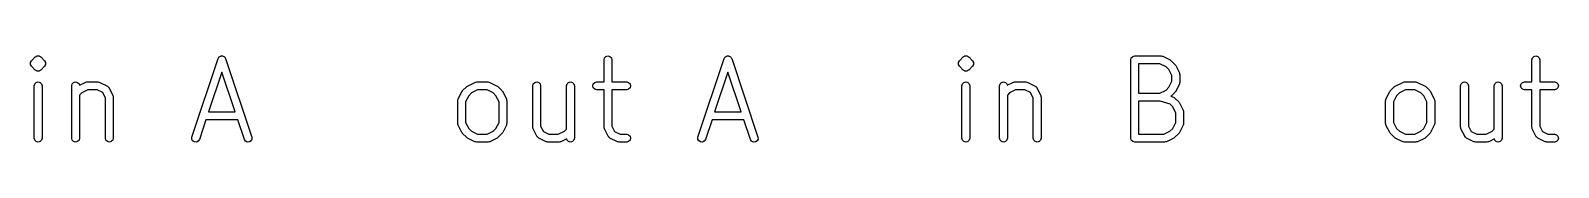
# Model space of a CAD drawing. Extents: x 85 to 202, y -110 to -85.
# Drawn here: x 84.8 to 143, y -87.9 to -84.6 of the extents above; entities that cross this region are included whole.
import ezdxf

# ---------------------------------------------------------------- set-up
doc = ezdxf.new("R2010")
doc.units = 0
doc.layers.add('BLACK', color=7, linetype='CONTINUOUS')

msp = doc.modelspace()

# ---------------------------------------------------------------- linework, layer by layer
at = {"layer": 'BLACK', "linetype": 'CONTINUOUS'}
for p, q in [((84.8265, -84.8212), (84.8654, -84.7539)), ((84.8265, -84.8988), (84.8265, -84.8212)), ((84.8654, -84.9661), (84.8265, -84.8988)), ((84.8654, -84.7539), (85.0082, -84.6111)), ((85.0082, -85.1089), (84.8654, -84.9661)), ((85.0082, -84.6111), (85.0253, -84.6012)), ((85.0253, -84.6012), (85.0393, -84.5872)), ((85.0393, -84.5872), (85.0584, -84.5821)), ((85.0584, -84.5821), (85.0755, -84.5723)), ((85.0755, -84.5723), (85.0952, -84.5723)), ((85.0952, -84.5723), (85.1143, -84.5671)), ((85.1143, -84.5671), (85.1334, -84.5723)), ((85.1334, -84.5723), (85.1531, -84.5723)), ((85.1531, -84.5723), (85.1702, -84.5821)), ((85.1702, -84.5821), (85.1893, -84.5872)), ((85.1893, -84.5872), (85.2032, -84.6012)), ((85.2032, -84.6012), (85.2204, -84.6111)), ((85.2204, -84.6111), (85.3632, -84.7539)), ((85.3632, -84.9661), (85.2204, -85.1089)), ((85.3632, -84.7539), (85.402, -84.8212)), ((85.402, -84.8988), (85.3632, -84.9661)), ((85.402, -84.8212), (85.402, -84.8988)), ((90.972, -87.6697), (91.972, -84.6697)), ((91.972, -84.6697), (91.9886, -84.6446)), ((91.9886, -84.6446), (92.0021, -84.6176)), ((92.0021, -84.6176), (92.0097, -84.6126)), ((92.0097, -84.6126), (92.0148, -84.6049)), ((92.0148, -84.6049), (92.0417, -84.5914)), ((92.0417, -84.5914), (92.0669, -84.5748)), ((92.0669, -84.5748), (92.076, -84.5743)), ((92.076, -84.5743), (92.0842, -84.5702)), ((92.0842, -84.5702), (92.1143, -84.572)), ((92.1143, -84.572), (92.1444, -84.5702)), ((92.1444, -84.5702), (92.1526, -84.5743)), ((92.1526, -84.5743), (92.1617, -84.5748)), ((92.1617, -84.5748), (92.1869, -84.5914)), ((92.1869, -84.5914), (92.2138, -84.6049)), ((92.2138, -84.6049), (92.2189, -84.6126)), ((92.2189, -84.6126), (92.2265, -84.6176)), ((92.2265, -84.6176), (92.24, -84.6446)), ((92.24, -84.6446), (92.2566, -84.6697)), ((92.2566, -84.6697), (93.2566, -87.6697)), ((106.673, -84.7171), (106.693, -84.6421)), ((106.673, -85.5671), (106.673, -84.7171)), ((106.693, -84.6421), (106.748, -84.5872)), ((106.748, -84.5872), (106.823, -84.5671)), ((106.823, -84.5671), (106.898, -84.5872)), ((106.898, -84.5872), (106.953, -84.6421)), ((106.953, -84.6421), (106.973, -84.7171)), ((106.973, -84.7171), (106.973, -85.5671)), ((110.252, -87.6697), (111.252, -84.6697)), ((111.252, -84.6697), (111.269, -84.6446)), ((111.269, -84.6446), (111.282, -84.6176)), ((111.282, -84.6176), (111.29, -84.6126)), ((111.29, -84.6126), (111.295, -84.6049)), ((111.295, -84.6049), (111.322, -84.5914)), ((111.322, -84.5914), (111.347, -84.5748)), ((111.347, -84.5748), (111.356, -84.5743)), ((111.356, -84.5743), (111.364, -84.5702)), ((111.364, -84.5702), (111.394, -84.572)), ((111.394, -84.572), (111.424, -84.5702)), ((111.424, -84.5702), (111.433, -84.5743)), ((111.433, -84.5743), (111.442, -84.5748)), ((111.442, -84.5748), (111.467, -84.5914)), ((111.467, -84.5914), (111.494, -84.6049)), ((111.494, -84.6049), (111.499, -84.6126)), ((111.499, -84.6126), (111.507, -84.6176)), ((111.507, -84.6176), (111.52, -84.6446)), ((111.52, -84.6446), (111.537, -84.6697)), ((111.537, -84.6697), (112.537, -87.6697)), ((120.172, -84.8212), (120.211, -84.7539)), ((120.172, -84.8988), (120.172, -84.8212)), ((120.211, -84.9661), (120.172, -84.8988)), ((120.211, -84.7539), (120.354, -84.6111)), ((120.354, -85.1089), (120.211, -84.9661)), ((120.354, -84.6111), (120.371, -84.6012)), ((120.371, -84.6012), (120.385, -84.5872)), ((120.385, -84.5872), (120.404, -84.5821)), ((120.404, -84.5821), (120.421, -84.5723)), ((120.421, -84.5723), (120.441, -84.5723)), ((120.441, -84.5723), (120.46, -84.5671)), ((120.46, -84.5671), (120.479, -84.5723)), ((120.479, -84.5723), (120.499, -84.5723)), ((120.499, -84.5723), (120.516, -84.5821)), ((120.516, -84.5821), (120.535, -84.5872)), ((120.535, -84.5872), (120.549, -84.6012)), ((120.549, -84.6012), (120.566, -84.6111)), ((120.566, -84.6111), (120.709, -84.7539)), ((120.709, -84.9661), (120.566, -85.1089)), ((120.709, -84.7539), (120.748, -84.8212)), ((120.748, -84.8988), (120.709, -84.9661)), ((120.748, -84.8212), (120.748, -84.8988)), ((126.739, -84.7171), (126.759, -84.6421)), ((126.739, -87.7171), (126.739, -84.7171)), ((126.759, -84.6421), (126.814, -84.5872)), ((126.814, -84.5872), (126.889, -84.5671)), ((126.889, -84.5671), (127.889, -84.5671)), ((127.039, -84.8671), (127.039, -85.9957)), ((127.853, -84.8671), (127.039, -84.8671)), ((128.085, -84.9833), (127.853, -84.8671)), ((127.889, -84.5671), (127.922, -84.5761)), ((127.922, -84.5761), (127.956, -84.583)), ((127.956, -84.583), (128.241, -84.7258)), ((128.241, -84.7258), (128.259, -84.7419)), ((128.259, -84.7419), (128.28, -84.7539)), ((128.28, -84.7539), (128.423, -84.8968)), ((128.423, -84.8968), (128.435, -84.9177)), ((128.435, -84.9177), (128.451, -84.9358)), ((128.451, -84.9358), (128.594, -85.2215)), ((142.019, -84.7171), (142.039, -84.6421)), ((142.019, -85.5671), (142.019, -84.7171)), ((142.039, -84.6421), (142.094, -84.5872)), ((142.094, -84.5872), (142.169, -84.5671)), ((142.169, -84.5671), (142.244, -84.5872)), ((142.244, -84.5872), (142.298, -84.6421)), ((142.298, -84.6421), (142.319, -84.7171)), ((142.319, -84.7171), (142.319, -85.5671)), ((85.0253, -85.1188), (85.0082, -85.1089)), ((85.0393, -85.1328), (85.0253, -85.1188)), ((85.0584, -85.1379), (85.0393, -85.1328)), ((85.0755, -85.1477), (85.0584, -85.1379)), ((85.0952, -85.1477), (85.0755, -85.1477)), ((85.1143, -85.1529), (85.0952, -85.1477)), ((85.1334, -85.1477), (85.1143, -85.1529)), ((85.1531, -85.1477), (85.1334, -85.1477)), ((85.1702, -85.1379), (85.1531, -85.1477)), ((85.1893, -85.1328), (85.1702, -85.1379)), ((85.2032, -85.1188), (85.1893, -85.1328)), ((85.2204, -85.1089), (85.2032, -85.1188)), ((92.1143, -85.1915), (91.6081, -86.71)), ((92.6205, -86.71), (92.1143, -85.1915)), ((111.394, -85.1915), (110.888, -86.71)), ((111.9, -86.71), (111.394, -85.1915)), ((120.371, -85.1188), (120.354, -85.1089)), ((120.385, -85.1328), (120.371, -85.1188)), ((120.404, -85.1379), (120.385, -85.1328)), ((120.421, -85.1477), (120.404, -85.1379)), ((120.441, -85.1477), (120.421, -85.1477)), ((120.46, -85.1529), (120.441, -85.1477)), ((120.479, -85.1477), (120.46, -85.1529)), ((120.499, -85.1477), (120.479, -85.1477)), ((120.516, -85.1379), (120.499, -85.1477)), ((120.535, -85.1328), (120.516, -85.1379)), ((120.549, -85.1188), (120.535, -85.1328)), ((120.566, -85.1089), (120.549, -85.1188)), ((128.194, -85.0917), (128.085, -84.9833)), ((128.31, -85.324), (128.194, -85.0917)), ((128.194, -85.7711), (128.31, -85.5389)), ((128.31, -85.5389), (128.31, -85.324)), ((128.594, -85.2215), (128.601, -85.2553)), ((128.601, -85.2553), (128.61, -85.2886)), ((128.61, -85.2886), (128.61, -85.5743)), ((84.9643, -85.7171), (84.9844, -85.6421)), ((84.9643, -87.7171), (84.9643, -85.7171)), ((84.9844, -85.6421), (85.0393, -85.5872)), ((85.0393, -85.5872), (85.1143, -85.5671)), ((85.1143, -85.5671), (85.1893, -85.5872)), ((85.1893, -85.5872), (85.2442, -85.6421)), ((85.2442, -85.6421), (85.2643, -85.7171)), ((85.2643, -85.7171), (85.2643, -87.7171)), ((86.3929, -85.7171), (86.413, -85.6421)), ((86.3929, -87.7171), (86.3929, -85.7171)), ((86.413, -85.6421), (86.4679, -85.5872)), ((86.4679, -85.5872), (86.5429, -85.5671)), ((86.5429, -85.5671), (86.6179, -85.5872)), ((86.6179, -85.5872), (86.6728, -85.6421)), ((86.6728, -85.6421), (86.6861, -85.6921)), ((86.6861, -85.6921), (86.9043, -85.583)), ((86.7746, -85.9833), (86.6929, -86.065)), ((86.6929, -86.065), (86.6929, -87.7171)), ((87.0068, -85.8671), (86.7746, -85.9833)), ((86.9043, -85.583), (86.9381, -85.5761)), ((86.9381, -85.5761), (86.9714, -85.5671)), ((86.9714, -85.5671), (87.4, -85.5671)), ((87.3646, -85.8671), (87.0068, -85.8671)), ((87.5739, -85.9718), (87.3646, -85.8671)), ((87.4, -85.5671), (87.4333, -85.5761)), ((87.4333, -85.5761), (87.4671, -85.583)), ((87.4671, -85.583), (87.7528, -85.7258)), ((87.6786, -86.1811), (87.5739, -85.9718)), ((87.7528, -85.7258), (87.7597, -85.7319)), ((87.7597, -85.7319), (87.7684, -85.7348)), ((87.7684, -85.7348), (87.7884, -85.7574)), ((87.7884, -85.7574), (87.8109, -85.7774)), ((87.8109, -85.7774), (87.8138, -85.7861)), ((87.8138, -85.7861), (87.8199, -85.7929)), ((87.8199, -85.7929), (87.9627, -86.0786)), ((87.9627, -86.0786), (87.9696, -86.1124)), ((87.9696, -86.1124), (87.9786, -86.1457)), ((101.117, -86.2215), (101.26, -85.9358)), ((101.26, -85.9358), (101.276, -85.9177)), ((101.276, -85.9177), (101.288, -85.8968)), ((101.288, -85.8968), (101.431, -85.7539)), ((101.518, -86.0917), (101.401, -86.324)), ((101.431, -85.7539), (101.452, -85.7419)), ((101.452, -85.7419), (101.47, -85.7258)), ((101.47, -85.7258), (101.756, -85.583)), ((101.626, -85.9833), (101.518, -86.0917)), ((101.858, -85.8671), (101.626, -85.9833)), ((101.756, -85.583), (101.79, -85.5761)), ((101.79, -85.5761), (101.823, -85.5671)), ((101.823, -85.5671), (102.251, -85.5671)), ((102.216, -85.8671), (101.858, -85.8671)), ((102.448, -85.9833), (102.216, -85.8671)), ((102.251, -85.5671), (102.285, -85.5761)), ((102.285, -85.5761), (102.319, -85.583)), ((102.319, -85.583), (102.604, -85.7258)), ((102.557, -86.0917), (102.448, -85.9833)), ((102.673, -86.324), (102.557, -86.0917)), ((102.604, -85.7258), (102.622, -85.7419)), ((102.622, -85.7419), (102.643, -85.7539)), ((102.643, -85.7539), (102.786, -85.8968)), ((102.786, -85.8968), (102.798, -85.9177)), ((102.798, -85.9177), (102.814, -85.9358)), ((102.814, -85.9358), (102.957, -86.2215)), ((103.959, -85.7171), (103.979, -85.6421)), ((103.959, -87.2886), (103.959, -85.7171)), ((103.979, -85.6421), (104.034, -85.5872)), ((104.034, -85.5872), (104.109, -85.5671)), ((104.109, -85.5671), (104.184, -85.5872)), ((104.184, -85.5872), (104.238, -85.6421)), ((104.238, -85.6421), (104.259, -85.7171)), ((104.259, -85.7171), (104.259, -87.2532)), ((105.244, -85.7171), (105.264, -85.6421)), ((105.244, -87.3693), (105.244, -85.7171)), ((105.264, -85.6421), (105.319, -85.5872)), ((105.319, -85.5872), (105.394, -85.5671)), ((105.394, -85.5671), (105.469, -85.5872)), ((105.469, -85.5872), (105.524, -85.6421)), ((105.524, -85.6421), (105.544, -85.7171)), ((105.544, -85.7171), (105.544, -87.7171)), ((106.244, -85.7171), (106.264, -85.6421)), ((106.264, -85.7921), (106.244, -85.7171)), ((106.264, -85.6421), (106.319, -85.5872)), ((106.319, -85.847), (106.264, -85.7921)), ((106.319, -85.5872), (106.394, -85.5671)), ((106.394, -85.8671), (106.319, -85.847)), ((106.394, -85.5671), (106.673, -85.5671)), ((106.673, -85.8671), (106.394, -85.8671)), ((106.673, -87.2886), (106.673, -85.8671)), ((106.973, -85.5671), (107.537, -85.5671)), ((107.537, -85.8671), (106.973, -85.8671)), ((106.973, -85.8671), (106.973, -87.2532)), ((107.537, -85.5671), (107.612, -85.5872)), ((107.612, -85.847), (107.537, -85.8671)), ((107.612, -85.5872), (107.667, -85.6421)), ((107.667, -85.7921), (107.612, -85.847)), ((107.667, -85.6421), (107.687, -85.7171)), ((107.687, -85.7171), (107.667, -85.7921)), ((120.31, -85.7171), (120.33, -85.6421)), ((120.31, -87.7171), (120.31, -85.7171)), ((120.33, -85.6421), (120.385, -85.5872)), ((120.385, -85.5872), (120.46, -85.5671)), ((120.46, -85.5671), (120.535, -85.5872)), ((120.535, -85.5872), (120.59, -85.6421)), ((120.59, -85.6421), (120.61, -85.7171)), ((120.61, -85.7171), (120.61, -87.7171)), ((121.739, -85.7171), (121.759, -85.6421)), ((121.739, -87.7171), (121.739, -85.7171)), ((121.759, -85.6421), (121.814, -85.5872)), ((121.814, -85.5872), (121.889, -85.5671)), ((121.889, -85.5671), (121.964, -85.5872)), ((121.964, -85.5872), (122.018, -85.6421)), ((122.018, -85.6421), (122.032, -85.6921)), ((122.032, -85.6921), (122.25, -85.583)), ((122.12, -85.9833), (122.039, -86.065)), ((122.039, -86.065), (122.039, -87.7171)), ((122.353, -85.8671), (122.12, -85.9833)), ((122.25, -85.583), (122.284, -85.5761)), ((122.284, -85.5761), (122.317, -85.5671)), ((122.317, -85.5671), (122.746, -85.5671)), ((122.71, -85.8671), (122.353, -85.8671)), ((122.92, -85.9718), (122.71, -85.8671)), ((122.746, -85.5671), (122.779, -85.5761)), ((122.779, -85.5761), (122.813, -85.583)), ((122.813, -85.583), (123.099, -85.7258)), ((123.024, -86.1811), (122.92, -85.9718)), ((123.099, -85.7258), (123.105, -85.7319)), ((123.105, -85.7319), (123.114, -85.7348)), ((123.114, -85.7348), (123.134, -85.7574)), ((123.134, -85.7574), (123.157, -85.7774)), ((123.157, -85.7774), (123.16, -85.7861)), ((123.16, -85.7861), (123.166, -85.7929)), ((123.166, -85.7929), (123.308, -86.0786)), ((123.308, -86.0786), (123.315, -86.1124)), ((123.315, -86.1124), (123.324, -86.1457)), ((127.039, -85.9957), (127.853, -85.9957)), ((127.853, -85.9957), (128.085, -85.8796)), ((128.085, -85.8796), (128.194, -85.7711)), ((128.28, -86.1089), (128.27, -86.1148)), ((128.27, -86.1148), (128.365, -86.1463)), ((128.423, -85.9661), (128.28, -86.1089)), ((128.435, -85.9452), (128.423, -85.9661)), ((128.451, -85.9271), (128.435, -85.9452)), ((128.594, -85.6414), (128.451, -85.9271)), ((128.601, -85.6076), (128.594, -85.6414)), ((128.61, -85.5743), (128.601, -85.6076)), ((136.463, -86.2215), (136.606, -85.9358)), ((136.606, -85.9358), (136.622, -85.9177)), ((136.622, -85.9177), (136.634, -85.8968)), ((136.634, -85.8968), (136.777, -85.7539)), ((136.863, -86.0917), (136.747, -86.324)), ((136.777, -85.7539), (136.798, -85.7419)), ((136.798, -85.7419), (136.816, -85.7258)), ((136.816, -85.7258), (137.101, -85.583)), ((136.972, -85.9833), (136.863, -86.0917)), ((137.204, -85.8671), (136.972, -85.9833)), ((137.101, -85.583), (137.135, -85.5761)), ((137.135, -85.5761), (137.169, -85.5671)), ((137.169, -85.5671), (137.597, -85.5671)), ((137.562, -85.8671), (137.204, -85.8671)), ((137.794, -85.9833), (137.562, -85.8671)), ((137.597, -85.5671), (137.63, -85.5761)), ((137.63, -85.5761), (137.664, -85.583)), ((137.664, -85.583), (137.95, -85.7258)), ((137.902, -86.0917), (137.794, -85.9833)), ((138.019, -86.324), (137.902, -86.0917)), ((137.95, -85.7258), (137.968, -85.7419)), ((137.968, -85.7419), (137.989, -85.7539)), ((137.989, -85.7539), (138.132, -85.8968)), ((138.132, -85.8968), (138.144, -85.9177)), ((138.144, -85.9177), (138.16, -85.9358)), ((138.16, -85.9358), (138.303, -86.2215)), ((139.304, -85.7171), (139.324, -85.6421)), ((139.304, -87.2886), (139.304, -85.7171)), ((139.324, -85.6421), (139.379, -85.5872)), ((139.379, -85.5872), (139.454, -85.5671)), ((139.454, -85.5671), (139.529, -85.5872)), ((139.529, -85.5872), (139.584, -85.6421)), ((139.584, -85.6421), (139.604, -85.7171)), ((139.604, -85.7171), (139.604, -87.2532)), ((140.59, -85.7171), (140.61, -85.6421)), ((140.59, -87.3693), (140.59, -85.7171)), ((140.61, -85.6421), (140.665, -85.5872)), ((140.665, -85.5872), (140.74, -85.5671)), ((140.74, -85.5671), (140.815, -85.5872)), ((140.815, -85.5872), (140.87, -85.6421)), ((140.87, -85.6421), (140.89, -85.7171)), ((140.89, -85.7171), (140.89, -87.7171)), ((141.59, -85.7171), (141.61, -85.6421)), ((141.61, -85.7921), (141.59, -85.7171)), ((141.61, -85.6421), (141.665, -85.5872)), ((141.665, -85.847), (141.61, -85.7921)), ((141.665, -85.5872), (141.74, -85.5671)), ((141.74, -85.8671), (141.665, -85.847)), ((141.74, -85.5671), (142.019, -85.5671)), ((142.019, -85.8671), (141.74, -85.8671)), ((142.019, -87.2886), (142.019, -85.8671)), ((142.319, -85.5671), (142.883, -85.5671)), ((142.883, -85.8671), (142.319, -85.8671)), ((142.319, -85.8671), (142.319, -87.2532)), ((142.883, -85.5671), (142.958, -85.5872)), ((142.958, -85.847), (142.883, -85.8671)), ((142.958, -85.5872), (143.013, -85.6421)), ((143.013, -85.7921), (142.958, -85.847)), ((143.013, -85.6421), (143.033, -85.7171)), ((143.033, -85.7171), (143.013, -85.7921)), ((87.6786, -87.7171), (87.6786, -86.1811)), ((87.9786, -86.1457), (87.9786, -87.7171)), ((91.6081, -86.71), (92.6205, -86.71)), ((101.101, -86.2886), (101.11, -86.2553)), ((101.101, -87.1457), (101.101, -86.2886)), ((101.11, -86.2553), (101.117, -86.2215)), ((101.401, -86.324), (101.401, -87.1103)), ((102.673, -87.1103), (102.673, -86.324)), ((102.957, -86.2215), (102.964, -86.2553)), ((102.964, -86.2553), (102.973, -86.2886)), ((102.973, -86.2886), (102.973, -87.1457)), ((110.888, -86.71), (111.9, -86.71)), ((123.024, -87.7171), (123.024, -86.1811)), ((123.324, -86.1457), (123.324, -87.7171)), ((127.039, -86.2957), (127.039, -87.5671)), ((127.864, -86.2957), (127.039, -86.2957)), ((128.236, -86.4197), (127.864, -86.2957)), ((128.337, -86.5203), (128.236, -86.4197)), ((128.453, -86.7526), (128.337, -86.5203)), ((128.365, -86.1463), (128.393, -86.1653)), ((128.393, -86.1653), (128.423, -86.1825)), ((128.423, -86.1825), (128.566, -86.3254)), ((128.566, -86.3254), (128.578, -86.3463)), ((128.578, -86.3463), (128.594, -86.3643)), ((128.594, -86.3643), (128.737, -86.6501)), ((128.737, -86.6501), (128.744, -86.6838)), ((128.744, -86.6838), (128.753, -86.7171)), ((128.753, -86.7171), (128.753, -87.1457)), ((136.447, -86.2886), (136.456, -86.2553)), ((136.447, -87.1457), (136.447, -86.2886)), ((136.456, -86.2553), (136.463, -86.2215)), ((136.747, -86.324), (136.747, -87.1103)), ((138.019, -87.1103), (138.019, -86.324)), ((138.303, -86.2215), (138.31, -86.2553)), ((138.31, -86.2553), (138.319, -86.2886)), ((138.319, -86.2886), (138.319, -87.1457)), ((91.5081, -87.01), (91.2566, -87.7646)), ((92.7205, -87.01), (91.5081, -87.01)), ((92.972, -87.7646), (92.7205, -87.01)), ((101.11, -87.179), (101.101, -87.1457)), ((101.117, -87.2128), (101.11, -87.179)), ((101.26, -87.4985), (101.117, -87.2128)), ((101.401, -87.1103), (101.518, -87.3426)), ((102.557, -87.3426), (102.673, -87.1103)), ((102.957, -87.2128), (102.814, -87.4985)), ((102.964, -87.179), (102.957, -87.2128)), ((102.973, -87.1457), (102.964, -87.179)), ((103.967, -87.3219), (103.959, -87.2886)), ((104.259, -87.2532), (104.363, -87.4625)), ((106.682, -87.3219), (106.673, -87.2886)), ((106.973, -87.2532), (107.078, -87.4625)), ((110.788, -87.01), (110.537, -87.7646)), ((112, -87.01), (110.788, -87.01)), ((112.252, -87.7646), (112, -87.01)), ((128.337, -87.3426), (128.453, -87.1103)), ((128.453, -87.1103), (128.453, -86.7526)), ((128.737, -87.2128), (128.594, -87.4985)), ((128.744, -87.179), (128.737, -87.2128)), ((128.753, -87.1457), (128.744, -87.179)), ((136.456, -87.179), (136.447, -87.1457)), ((136.463, -87.2128), (136.456, -87.179)), ((136.606, -87.4985), (136.463, -87.2128)), ((136.747, -87.1103), (136.863, -87.3426)), ((137.902, -87.3426), (138.019, -87.1103)), ((138.303, -87.2128), (138.16, -87.4985)), ((138.31, -87.179), (138.303, -87.2128)), ((138.319, -87.1457), (138.31, -87.179)), ((139.313, -87.3219), (139.304, -87.2886)), ((139.604, -87.2532), (139.709, -87.4625)), ((142.027, -87.3219), (142.019, -87.2886)), ((142.319, -87.2532), (142.423, -87.4625)), ((84.9844, -87.7921), (84.9643, -87.7171)), ((85.0393, -87.847), (84.9844, -87.7921)), ((85.1143, -87.8671), (85.0393, -87.847)), ((85.1893, -87.847), (85.1143, -87.8671)), ((85.2442, -87.7921), (85.1893, -87.847)), ((85.2643, -87.7171), (85.2442, -87.7921)), ((86.413, -87.7921), (86.3929, -87.7171)), ((86.4679, -87.847), (86.413, -87.7921)), ((86.5429, -87.8671), (86.4679, -87.847)), ((86.6179, -87.847), (86.5429, -87.8671)), ((86.6728, -87.7921), (86.6179, -87.847)), ((86.6929, -87.7171), (86.6728, -87.7921)), ((87.6987, -87.7921), (87.6786, -87.7171)), ((87.7536, -87.847), (87.6987, -87.7921)), ((87.8286, -87.8671), (87.7536, -87.847)), ((87.9036, -87.847), (87.8286, -87.8671)), ((87.9585, -87.7921), (87.9036, -87.847)), ((87.9786, -87.7171), (87.9585, -87.7921)), ((90.9673, -87.7472), (90.972, -87.6697)), ((91.0021, -87.8167), (90.9673, -87.7472)), ((91.0669, -87.8594), (91.0021, -87.8167)), ((91.1444, -87.8641), (91.0669, -87.8594)), ((91.2138, -87.8294), (91.1444, -87.8641)), ((91.2566, -87.7646), (91.2138, -87.8294)), ((93.0148, -87.8294), (92.972, -87.7646)), ((93.0842, -87.8641), (93.0148, -87.8294)), ((93.1617, -87.8594), (93.0842, -87.8641)), ((93.2265, -87.8167), (93.1617, -87.8594)), ((93.2612, -87.7472), (93.2265, -87.8167)), ((93.2566, -87.6697), (93.2612, -87.7472)), ((101.276, -87.5166), (101.26, -87.4985)), ((101.288, -87.5375), (101.276, -87.5166)), ((101.431, -87.6804), (101.288, -87.5375)), ((101.452, -87.6924), (101.431, -87.6804)), ((101.47, -87.7084), (101.452, -87.6924)), ((101.756, -87.8513), (101.47, -87.7084)), ((101.518, -87.3426), (101.626, -87.451)), ((101.626, -87.451), (101.858, -87.5671)), ((101.79, -87.8582), (101.756, -87.8513)), ((101.823, -87.8671), (101.79, -87.8582)), ((102.251, -87.8671), (101.823, -87.8671)), ((101.858, -87.5671), (102.216, -87.5671)), ((102.216, -87.5671), (102.448, -87.451)), ((102.285, -87.8582), (102.251, -87.8671)), ((102.319, -87.8513), (102.285, -87.8582)), ((102.604, -87.7084), (102.319, -87.8513)), ((102.448, -87.451), (102.557, -87.3426)), ((102.622, -87.6924), (102.604, -87.7084)), ((102.643, -87.6804), (102.622, -87.6924)), ((102.786, -87.5375), (102.643, -87.6804)), ((102.798, -87.5166), (102.786, -87.5375)), ((102.814, -87.4985), (102.798, -87.5166)), ((103.974, -87.3557), (103.967, -87.3219)), ((104.117, -87.6414), (103.974, -87.3557)), ((104.123, -87.6482), (104.117, -87.6414)), ((104.126, -87.6569), (104.123, -87.6482)), ((104.149, -87.6769), (104.126, -87.6569)), ((104.169, -87.6995), (104.149, -87.6769)), ((104.177, -87.7024), (104.169, -87.6995)), ((104.184, -87.7084), (104.177, -87.7024)), ((104.47, -87.8513), (104.184, -87.7084)), ((104.363, -87.4625), (104.573, -87.5671)), ((104.504, -87.8582), (104.47, -87.8513)), ((104.537, -87.8671), (104.504, -87.8582)), ((104.966, -87.8671), (104.537, -87.8671)), ((104.573, -87.5671), (104.93, -87.5671)), ((104.93, -87.5671), (105.163, -87.451)), ((104.999, -87.8582), (104.966, -87.8671)), ((105.033, -87.8513), (104.999, -87.8582)), ((105.251, -87.7422), (105.033, -87.8513)), ((105.163, -87.451), (105.244, -87.3693)), ((105.264, -87.7921), (105.251, -87.7422)), ((105.319, -87.847), (105.264, -87.7921)), ((105.394, -87.8671), (105.319, -87.847)), ((105.469, -87.847), (105.394, -87.8671)), ((105.524, -87.7921), (105.469, -87.847)), ((105.544, -87.7171), (105.524, -87.7921)), ((106.689, -87.3557), (106.682, -87.3219)), ((106.832, -87.6414), (106.689, -87.3557)), ((106.838, -87.6482), (106.832, -87.6414)), ((106.841, -87.6569), (106.838, -87.6482)), ((106.863, -87.6769), (106.841, -87.6569)), ((106.883, -87.6995), (106.863, -87.6769)), ((106.892, -87.7024), (106.883, -87.6995)), ((106.899, -87.7084), (106.892, -87.7024)), ((107.184, -87.8513), (106.899, -87.7084)), ((107.078, -87.4625), (107.287, -87.5671)), ((107.218, -87.8582), (107.184, -87.8513)), ((107.251, -87.8671), (107.218, -87.8582)), ((107.537, -87.8671), (107.251, -87.8671)), ((107.287, -87.5671), (107.537, -87.5671)), ((107.537, -87.5671), (107.612, -87.5872)), ((107.612, -87.847), (107.537, -87.8671)), ((107.612, -87.5872), (107.667, -87.6421)), ((107.667, -87.7921), (107.612, -87.847)), ((107.667, -87.6421), (107.687, -87.7171)), ((107.687, -87.7171), (107.667, -87.7921)), ((110.247, -87.7472), (110.252, -87.6697)), ((110.282, -87.8167), (110.247, -87.7472)), ((110.347, -87.8594), (110.282, -87.8167)), ((110.424, -87.8641), (110.347, -87.8594)), ((110.494, -87.8294), (110.424, -87.8641)), ((110.537, -87.7646), (110.494, -87.8294)), ((112.295, -87.8294), (112.252, -87.7646)), ((112.364, -87.8641), (112.295, -87.8294)), ((112.442, -87.8594), (112.364, -87.8641)), ((112.507, -87.8167), (112.442, -87.8594)), ((112.541, -87.7472), (112.507, -87.8167)), ((112.537, -87.6697), (112.541, -87.7472)), ((120.33, -87.7921), (120.31, -87.7171)), ((120.385, -87.847), (120.33, -87.7921)), ((120.46, -87.8671), (120.385, -87.847)), ((120.535, -87.847), (120.46, -87.8671)), ((120.59, -87.7921), (120.535, -87.847)), ((120.61, -87.7171), (120.59, -87.7921)), ((121.759, -87.7921), (121.739, -87.7171)), ((121.814, -87.847), (121.759, -87.7921)), ((121.889, -87.8671), (121.814, -87.847)), ((121.964, -87.847), (121.889, -87.8671)), ((122.018, -87.7921), (121.964, -87.847)), ((122.039, -87.7171), (122.018, -87.7921)), ((123.044, -87.7921), (123.024, -87.7171)), ((123.099, -87.847), (123.044, -87.7921)), ((123.174, -87.8671), (123.099, -87.847)), ((123.249, -87.847), (123.174, -87.8671)), ((123.304, -87.7921), (123.249, -87.847)), ((123.324, -87.7171), (123.304, -87.7921)), ((126.759, -87.7921), (126.739, -87.7171)), ((126.814, -87.847), (126.759, -87.7921)), ((126.889, -87.8671), (126.814, -87.847)), ((128.031, -87.8671), (126.889, -87.8671)), ((127.039, -87.5671), (127.996, -87.5671)), ((127.996, -87.5671), (128.228, -87.451)), ((128.065, -87.8582), (128.031, -87.8671)), ((128.099, -87.8513), (128.065, -87.8582)), ((128.384, -87.7084), (128.099, -87.8513)), ((128.228, -87.451), (128.337, -87.3426)), ((128.402, -87.6924), (128.384, -87.7084)), ((128.423, -87.6804), (128.402, -87.6924)), ((128.566, -87.5375), (128.423, -87.6804)), ((128.578, -87.5166), (128.566, -87.5375)), ((128.594, -87.4985), (128.578, -87.5166)), ((136.622, -87.5166), (136.606, -87.4985)), ((136.634, -87.5375), (136.622, -87.5166)), ((136.777, -87.6804), (136.634, -87.5375)), ((136.798, -87.6924), (136.777, -87.6804)), ((136.816, -87.7084), (136.798, -87.6924)), ((137.101, -87.8513), (136.816, -87.7084)), ((136.863, -87.3426), (136.972, -87.451)), ((136.972, -87.451), (137.204, -87.5671)), ((137.135, -87.8582), (137.101, -87.8513)), ((137.169, -87.8671), (137.135, -87.8582)), ((137.597, -87.8671), (137.169, -87.8671)), ((137.204, -87.5671), (137.562, -87.5671)), ((137.562, -87.5671), (137.794, -87.451)), ((137.63, -87.8582), (137.597, -87.8671)), ((137.664, -87.8513), (137.63, -87.8582)), ((137.95, -87.7084), (137.664, -87.8513)), ((137.794, -87.451), (137.902, -87.3426)), ((137.968, -87.6924), (137.95, -87.7084)), ((137.989, -87.6804), (137.968, -87.6924)), ((138.132, -87.5375), (137.989, -87.6804)), ((138.144, -87.5166), (138.132, -87.5375)), ((138.16, -87.4985), (138.144, -87.5166)), ((139.32, -87.3557), (139.313, -87.3219)), ((139.463, -87.6414), (139.32, -87.3557)), ((139.469, -87.6482), (139.463, -87.6414)), ((139.472, -87.6569), (139.469, -87.6482)), ((139.495, -87.6769), (139.472, -87.6569)), ((139.514, -87.6995), (139.495, -87.6769)), ((139.523, -87.7024), (139.514, -87.6995)), ((139.53, -87.7084), (139.523, -87.7024)), ((139.816, -87.8513), (139.53, -87.7084)), ((139.709, -87.4625), (139.918, -87.5671)), ((139.85, -87.8582), (139.816, -87.8513)), ((139.883, -87.8671), (139.85, -87.8582)), ((140.311, -87.8671), (139.883, -87.8671)), ((139.918, -87.5671), (140.276, -87.5671)), ((140.276, -87.5671), (140.508, -87.451)), ((140.345, -87.8582), (140.311, -87.8671)), ((140.379, -87.8513), (140.345, -87.8582)), ((140.597, -87.7422), (140.379, -87.8513)), ((140.508, -87.451), (140.59, -87.3693)), ((140.61, -87.7921), (140.597, -87.7422)), ((140.665, -87.847), (140.61, -87.7921)), ((140.74, -87.8671), (140.665, -87.847)), ((140.815, -87.847), (140.74, -87.8671)), ((140.87, -87.7921), (140.815, -87.847)), ((140.89, -87.7171), (140.87, -87.7921)), ((142.034, -87.3557), (142.027, -87.3219)), ((142.177, -87.6414), (142.034, -87.3557)), ((142.183, -87.6482), (142.177, -87.6414)), ((142.186, -87.6569), (142.183, -87.6482)), ((142.209, -87.6769), (142.186, -87.6569)), ((142.229, -87.6995), (142.209, -87.6769)), ((142.237, -87.7024), (142.229, -87.6995)), ((142.244, -87.7084), (142.237, -87.7024)), ((142.53, -87.8513), (142.244, -87.7084)), ((142.423, -87.4625), (142.633, -87.5671)), ((142.564, -87.8582), (142.53, -87.8513)), ((142.597, -87.8671), (142.564, -87.8582)), ((142.883, -87.8671), (142.597, -87.8671)), ((142.633, -87.5671), (142.883, -87.5671)), ((142.883, -87.5671), (142.958, -87.5872)), ((142.958, -87.847), (142.883, -87.8671)), ((142.958, -87.5872), (143.013, -87.6421)), ((143.013, -87.7921), (142.958, -87.847)), ((143.013, -87.6421), (143.033, -87.7171)), ((143.033, -87.7171), (143.013, -87.7921))]:
    msp.add_line(p, q, dxfattribs=at)

doc.saveas('drawing.dxf')
